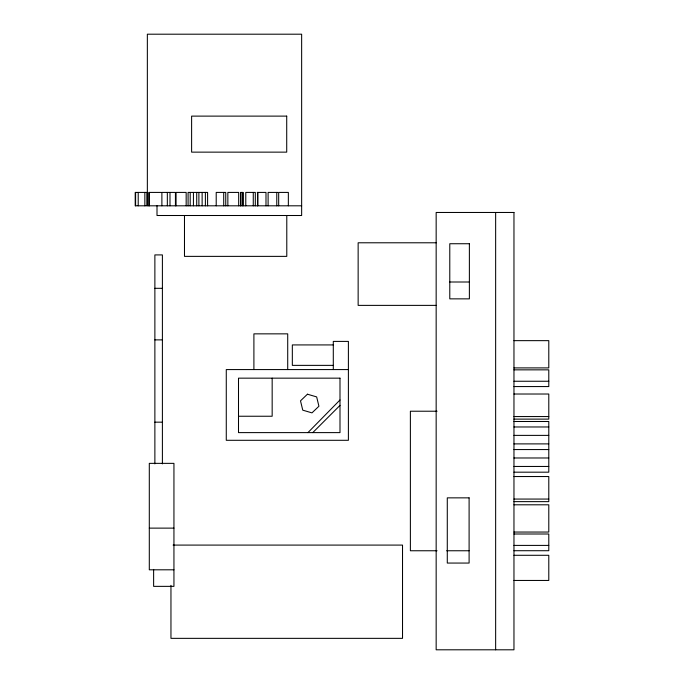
<?xml version="1.0" encoding="UTF-8"?>
<svg xmlns="http://www.w3.org/2000/svg" width="684" height="684" viewBox="0 0 684 684"><rect width="100%" height="100%" fill="white"/><g stroke="black" fill="none" stroke-linecap="round" stroke-linejoin="round"><path stroke-width="1.03" d="M307.937 432.613L339.991 399.986M312.768 432.613L339.991 405.39M161.279 192.418L149.009 192.418L149.009 205.807M257.21 192.418L265.99 192.418L265.99 205.807M277.764 192.418L268.111 192.418L268.111 205.807M301.644 205.807L147.351 205.807L147.351 34.2L301.644 34.2L301.644 215.503L157.004 215.503L157.004 205.807M436.264 242.786L358.142 242.786L358.142 305.38L436.264 305.38M449.781 282.005L469.378 282.005M154.875 288.315L162.399 288.315M154.875 339.88L162.399 339.88M513.966 340.649L548.79 340.649L548.79 367.898L513.966 367.898M333.296 344.924L292.333 344.924L292.333 365.367L333.296 365.367M348.395 369.574L226.276 369.574L226.276 440.299L348.395 440.299L348.395 341.401L333.296 341.401L333.296 369.574M513.966 369.847L548.79 369.847L548.79 386.563L513.966 386.563M513.966 381.253L548.79 381.253M513.966 394.018L548.79 394.018L548.79 419.121L513.966 419.121M437.059 411.221L410.383 411.221L410.383 550.757L437.059 550.757M238.502 416.24L272.164 416.24L272.164 378.158M513.966 416.556L548.79 416.556M513.966 421.498L548.79 421.498L548.79 472.182L513.966 472.182M154.875 422.165L162.399 422.165M513.966 426.97L548.79 426.97M513.966 435.383L548.79 435.383M513.966 443.89L548.79 443.89M513.966 449.559L548.79 449.559M513.966 457.981L548.79 457.981M513.966 466.454L548.79 466.454M513.966 476.534L548.79 476.534L548.79 501.637L513.966 501.637M513.966 499.064L548.79 499.064M513.966 504.801L548.79 504.801L548.79 532.049L513.966 532.049M149.3 528.125L173.941 528.125M513.966 533.999L548.79 533.999L548.79 550.714L513.966 550.714M173.095 545.088L402.525 545.088L402.525 638.352L170.957 638.352L170.957 585.359M513.966 545.404L548.79 545.404M446.661 550.757L469.07 550.757M513.966 555.288L548.79 555.288L548.79 580.451L513.966 580.451M173.941 569.806L149.3 569.806L149.3 463.359L173.941 463.359L173.941 586.359L153.626 586.359L153.626 569.421M495.644 212.468L495.644 649.8M288.349 205.807L288.349 192.418L278.679 192.418L278.679 205.807M287.716 369.574L287.716 333.852L253.901 333.852L253.901 369.574M286.784 215.503L286.784 256.372L184.483 256.372L184.483 215.503M276.772 192.418L276.772 205.807M257.765 192.418L257.765 205.807M257.663 192.418L257.663 205.807M255.312 205.807L255.312 192.418L245.778 192.418L245.778 205.807M253.268 192.418L253.268 205.807M243.008 205.807L243.008 192.418L240.683 192.418L240.683 205.807M242.863 192.418L242.863 205.807M240.828 192.418L240.828 205.807M238.682 205.807L238.682 192.418L227.849 192.418L227.849 205.807M225.746 205.807L225.746 192.418L216.212 192.418L216.212 205.807M223.711 192.418L223.711 205.807M207.594 205.807L207.594 192.418L188.091 192.418L188.091 205.807M205.388 192.418L205.388 205.807M202.131 192.418L202.131 205.807M198.89 192.418L198.89 205.807M196.71 192.418L196.71 205.807M193.435 192.418L193.435 205.807M190.203 192.418L190.203 205.807M186.168 205.807L186.168 192.418L176.062 192.418L176.062 205.807M175.437 205.807L175.437 192.418L161.886 192.418L161.886 205.807M169.991 192.418L169.991 205.807M167.341 192.418L167.341 205.807M162.399 463.889L162.399 254.91L154.875 254.91L154.875 463.889M149.18 192.418L149.172 205.807M144.846 192.418L144.846 205.807M138.219 192.418L138.219 205.807M135.603 192.418L135.603 205.807M307.441 394.206L300.498 400.841L302.764 410.169L311.981 412.871L318.924 406.236L316.658 396.908L307.441 394.206M286.716 116.118L191.614 116.118L191.614 152.139L286.716 152.139L286.716 116.118M147 192.418L135.21 192.418L135.21 205.807L147 205.807L147 192.418M513.966 212.468L436.161 212.468L436.161 649.8L513.966 649.8L513.966 212.468M469.378 243.735L449.781 243.735L449.781 298.857L469.378 298.857L469.378 243.735M339.991 378.158L238.502 378.158L238.502 432.613L339.991 432.613L339.991 378.158M469.104 497.858L447.285 497.858L447.285 563.06L469.104 563.06L469.104 497.858"/></g></svg>
